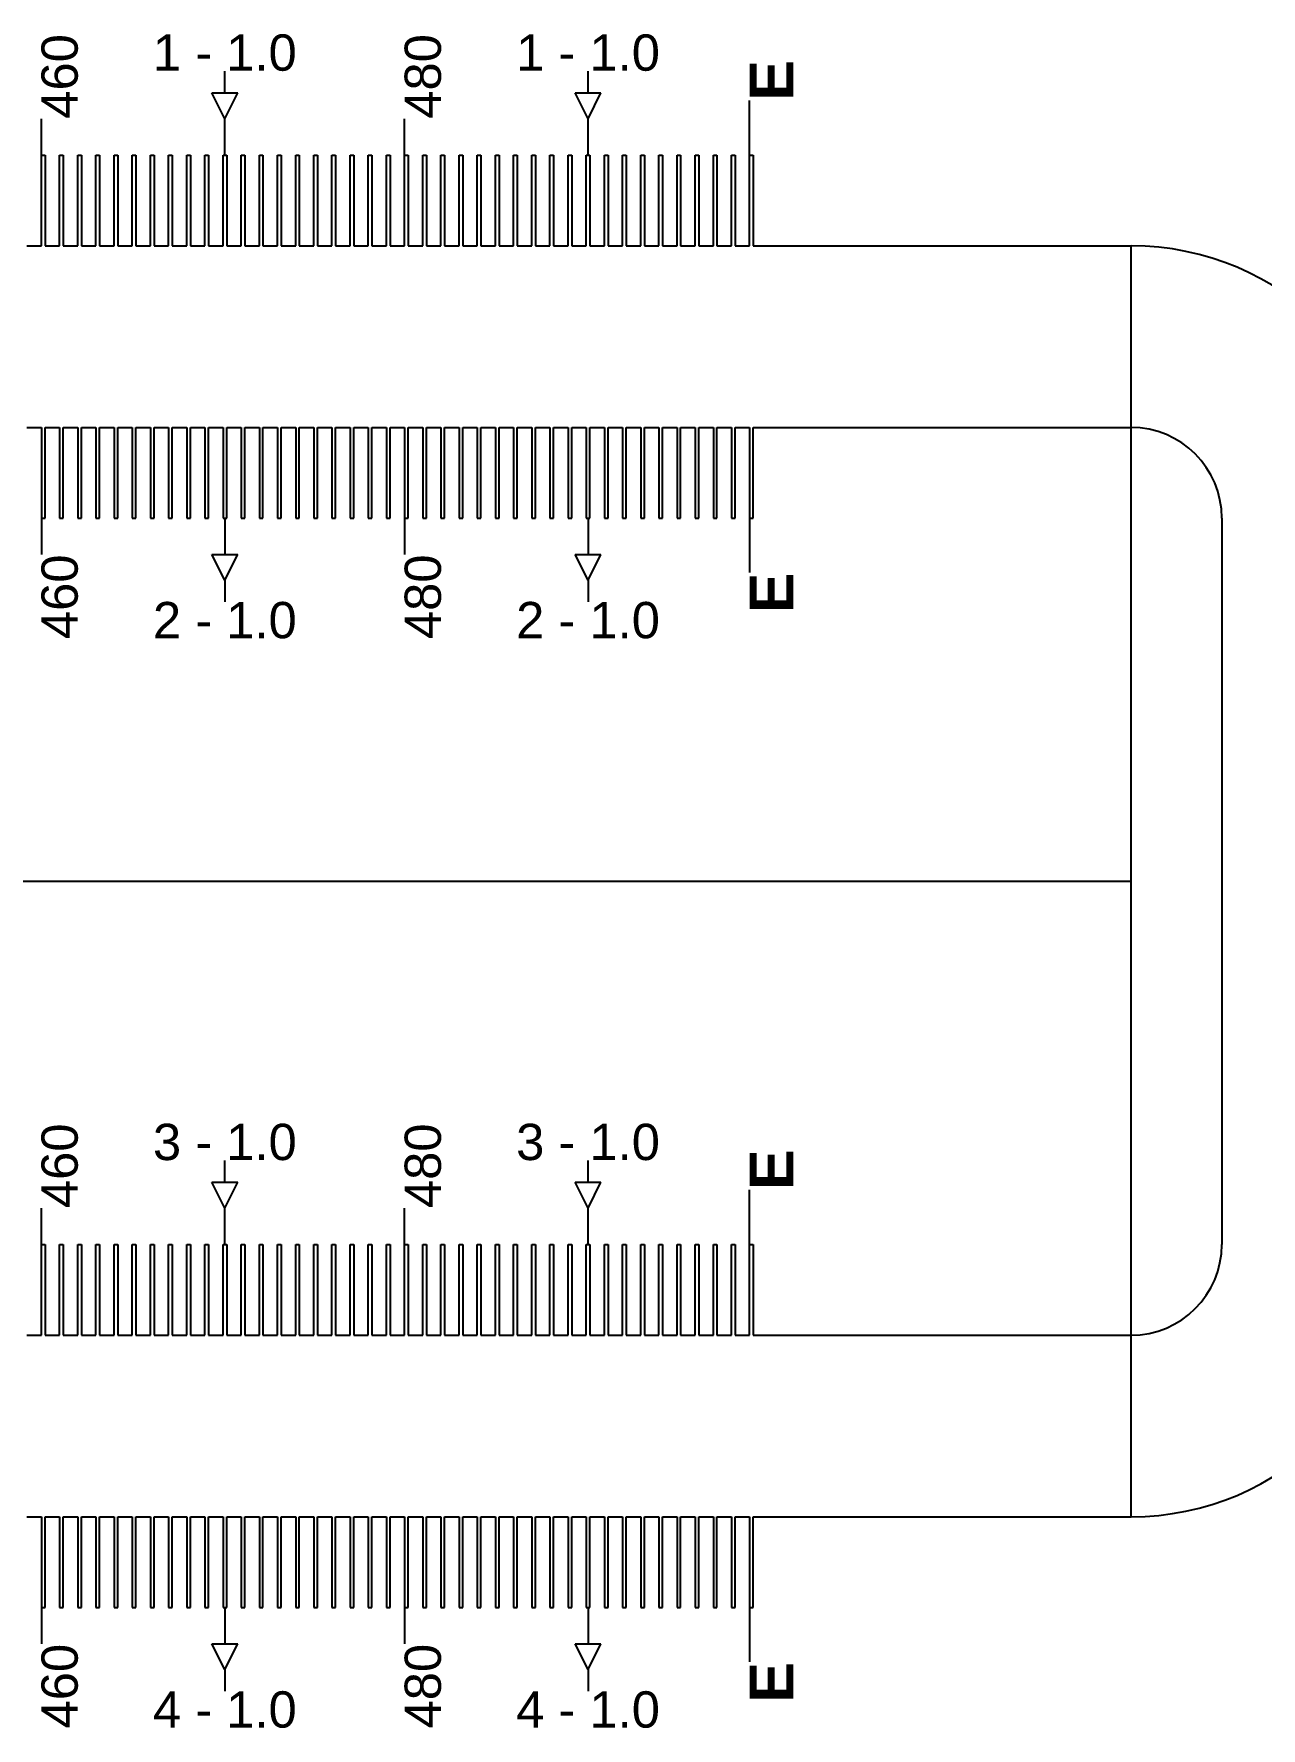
# Model space of a CAD drawing. Extents: x -119394 to 128420, y 74496 to 185496.
# Drawn here: x 14554.7 to 14892.6, y 112562.7 to 113029.2 of the extents above; entities that cross this region are included whole.
import ezdxf

# ---------------------------------------------------------------- set-up
doc = ezdxf.new("R2010")
doc.units = 13
for name, color, linetype in [('CL - Label-1', 120, 'Continuous'), ('CL - Label-2', 132, 'Continuous'), ('CL - Main', 150, 'Continuous')]:
    doc.layers.add(name, color=color, linetype=linetype)
doc.layers.add('CL - Sub-Micro', color=7, linetype='Continuous', true_color=0x47d1ff)
doc.styles.get("Standard").update_dxf_attribs({"font": 'arial.ttf'})

msp = doc.modelspace()

# ---------------------------------------------------------------- linework, layer by layer
for p, q in [((14607.29, 113012.94), (14607.29, 113018.94)), ((14707.29, 113012.94), (14707.29, 113018.94)), ((14751.79, 112995.86), (14751.79, 113010.86)), ((14556.79, 112995.86), (14556.79, 113005.86)), ((14607.29, 112995.86), (14607.29, 113005.86)), ((14656.79, 112995.86), (14656.79, 113005.86)), ((14707.29, 112995.86), (14707.29, 113005.86)), ((14856.79, 112620.86), (14856.79, 112970.86)), ((14556.79, 112895.86), (14556.79, 112885.86)), ((14607.29, 112895.86), (14607.29, 112885.86)), ((14656.79, 112895.86), (14656.79, 112885.86)), ((14707.29, 112895.86), (14707.29, 112885.86)), ((14751.79, 112895.86), (14751.79, 112880.86)), ((14607.29, 112878.79), (14607.29, 112872.79)), ((14707.29, 112878.79), (14707.29, 112872.79)), ((4356.79, 112795.86), (14856.79, 112795.86)), ((14607.29, 112712.94), (14607.29, 112718.94)), ((14707.29, 112712.94), (14707.29, 112718.94)), ((14751.79, 112695.86), (14751.79, 112710.86)), ((14556.79, 112695.86), (14556.79, 112705.86)), ((14607.29, 112695.86), (14607.29, 112705.86)), ((14656.79, 112695.86), (14656.79, 112705.86)), ((14707.29, 112695.86), (14707.29, 112705.86)), ((14556.79, 112595.86), (14556.79, 112585.86)), ((14607.29, 112595.86), (14607.29, 112585.86)), ((14656.79, 112595.86), (14656.79, 112585.86)), ((14707.29, 112595.86), (14707.29, 112585.86)), ((14751.79, 112595.86), (14751.79, 112580.86)), ((14607.29, 112578.79), (14607.29, 112572.79)), ((14707.29, 112578.79), (14707.29, 112572.79))]:
    msp.add_line(p, q)
at = {"layer": 'CL - Label-2'}
for p, q in [((14607.29, 113005.86), (14603.75, 113012.96)), ((14603.75, 113012.96), (14610.82, 113012.96)), ((14607.29, 113005.86), (14610.82, 113012.96)), ((14707.29, 113005.86), (14703.75, 113012.96)), ((14703.75, 113012.96), (14710.82, 113012.96)), ((14707.29, 113005.86), (14710.82, 113012.96)), ((14607.29, 112878.79), (14603.75, 112885.89)), ((14603.75, 112885.89), (14610.82, 112885.89)), ((14607.29, 112878.79), (14610.82, 112885.89)), ((14707.29, 112878.79), (14703.75, 112885.89)), ((14703.75, 112885.89), (14710.82, 112885.89)), ((14707.29, 112878.79), (14710.82, 112885.89)), ((14607.29, 112705.86), (14603.75, 112712.96)), ((14603.75, 112712.96), (14610.82, 112712.96)), ((14607.29, 112705.86), (14610.82, 112712.96)), ((14707.29, 112705.86), (14703.75, 112712.96)), ((14703.75, 112712.96), (14710.82, 112712.96)), ((14707.29, 112705.86), (14710.82, 112712.96)), ((14607.29, 112578.79), (14603.75, 112585.89)), ((14603.75, 112585.89), (14610.82, 112585.89)), ((14607.29, 112578.79), (14610.82, 112585.89)), ((14707.29, 112578.79), (14703.75, 112585.89)), ((14703.75, 112585.89), (14710.82, 112585.89)), ((14707.29, 112578.79), (14710.82, 112585.89))]:
    msp.add_line(p, q, dxfattribs=at)
at = {"layer": 'CL - Main'}
msp.add_line((14881.79, 112895.86), (14881.79, 112695.86), dxfattribs=at)
for centre, radius, start, end in [((14856.79, 112895.86), 75, 0, 90), ((14856.79, 112895.86), 25, 0, 90), ((14856.79, 112695.86), 25, 270, 0), ((14856.79, 112695.86), 75, 270, 0)]:
    msp.add_arc(centre, radius, start, end, dxfattribs=at)
at = {"layer": 'CL - Sub-Micro'}
for p, q in [((14556.79, 112970.86), (14556.79, 112995.86)), ((14556.79, 112995.86), (14557.79, 112995.86)), ((14557.79, 112995.86), (14557.79, 112970.86)), ((14561.79, 112970.86), (14561.79, 112995.86)), ((14561.79, 112995.86), (14562.79, 112995.86)), ((14562.79, 112995.86), (14562.79, 112970.86)), ((14566.79, 112970.86), (14566.79, 112995.86)), ((14566.79, 112995.86), (14567.79, 112995.86)), ((14567.79, 112995.86), (14567.79, 112970.86)), ((14571.79, 112970.86), (14571.79, 112995.86)), ((14571.79, 112995.86), (14572.79, 112995.86)), ((14572.79, 112995.86), (14572.79, 112970.86)), ((14576.79, 112970.86), (14576.79, 112995.86)), ((14576.79, 112995.86), (14577.79, 112995.86)), ((14577.79, 112995.86), (14577.79, 112970.86)), ((14581.79, 112970.86), (14581.79, 112995.86)), ((14581.79, 112995.86), (14582.79, 112995.86)), ((14582.79, 112995.86), (14582.79, 112970.86)), ((14586.79, 112970.86), (14586.79, 112995.86)), ((14586.79, 112995.86), (14587.79, 112995.86)), ((14587.79, 112995.86), (14587.79, 112970.86)), ((14591.79, 112970.86), (14591.79, 112995.86)), ((14591.79, 112995.86), (14592.79, 112995.86)), ((14592.79, 112995.86), (14592.79, 112970.86)), ((14596.79, 112970.86), (14596.79, 112995.86)), ((14596.79, 112995.86), (14597.79, 112995.86)), ((14597.79, 112995.86), (14597.79, 112970.86)), ((14601.79, 112970.86), (14601.79, 112995.86)), ((14601.79, 112995.86), (14602.79, 112995.86)), ((14602.79, 112995.86), (14602.79, 112970.86)), ((14606.79, 112970.86), (14606.79, 112995.86)), ((14606.79, 112995.86), (14607.79, 112995.86)), ((14607.79, 112995.86), (14607.79, 112970.86)), ((14611.79, 112970.86), (14611.79, 112995.86)), ((14611.79, 112995.86), (14612.79, 112995.86)), ((14612.79, 112995.86), (14612.79, 112970.86)), ((14616.79, 112970.86), (14616.79, 112995.86)), ((14616.79, 112995.86), (14617.79, 112995.86)), ((14617.79, 112995.86), (14617.79, 112970.86)), ((14621.79, 112970.86), (14621.79, 112995.86)), ((14621.79, 112995.86), (14622.79, 112995.86)), ((14622.79, 112995.86), (14622.79, 112970.86)), ((14626.79, 112970.86), (14626.79, 112995.86)), ((14626.79, 112995.86), (14627.79, 112995.86)), ((14627.79, 112995.86), (14627.79, 112970.86)), ((14631.79, 112970.86), (14631.79, 112995.86)), ((14631.79, 112995.86), (14632.79, 112995.86)), ((14632.79, 112995.86), (14632.79, 112970.86)), ((14636.79, 112970.86), (14636.79, 112995.86)), ((14636.79, 112995.86), (14637.79, 112995.86)), ((14637.79, 112995.86), (14637.79, 112970.86)), ((14641.79, 112970.86), (14641.79, 112995.86)), ((14641.79, 112995.86), (14642.79, 112995.86)), ((14642.79, 112995.86), (14642.79, 112970.86)), ((14646.79, 112970.86), (14646.79, 112995.86)), ((14646.79, 112995.86), (14647.79, 112995.86)), ((14647.79, 112995.86), (14647.79, 112970.86)), ((14651.79, 112970.86), (14651.79, 112995.86)), ((14651.79, 112995.86), (14652.79, 112995.86)), ((14652.79, 112995.86), (14652.79, 112970.86)), ((14656.79, 112970.86), (14656.79, 112995.86)), ((14656.79, 112995.86), (14657.79, 112995.86)), ((14657.79, 112995.86), (14657.79, 112970.86)), ((14661.79, 112970.86), (14661.79, 112995.86)), ((14661.79, 112995.86), (14662.79, 112995.86)), ((14662.79, 112995.86), (14662.79, 112970.86)), ((14666.79, 112970.86), (14666.79, 112995.86)), ((14666.79, 112995.86), (14667.79, 112995.86)), ((14667.79, 112995.86), (14667.79, 112970.86)), ((14671.79, 112970.86), (14671.79, 112995.86)), ((14671.79, 112995.86), (14672.79, 112995.86)), ((14672.79, 112995.86), (14672.79, 112970.86)), ((14676.79, 112970.86), (14676.79, 112995.86)), ((14676.79, 112995.86), (14677.79, 112995.86)), ((14677.79, 112995.86), (14677.79, 112970.86)), ((14681.79, 112970.86), (14681.79, 112995.86)), ((14681.79, 112995.86), (14682.79, 112995.86)), ((14682.79, 112995.86), (14682.79, 112970.86)), ((14686.79, 112970.86), (14686.79, 112995.86)), ((14686.79, 112995.86), (14687.79, 112995.86)), ((14687.79, 112995.86), (14687.79, 112970.86)), ((14691.79, 112970.86), (14691.79, 112995.86)), ((14691.79, 112995.86), (14692.79, 112995.86)), ((14692.79, 112995.86), (14692.79, 112970.86)), ((14696.79, 112970.86), (14696.79, 112995.86)), ((14696.79, 112995.86), (14697.79, 112995.86)), ((14697.79, 112995.86), (14697.79, 112970.86)), ((14701.79, 112970.86), (14701.79, 112995.86)), ((14701.79, 112995.86), (14702.79, 112995.86)), ((14702.79, 112995.86), (14702.79, 112970.86)), ((14706.79, 112970.86), (14706.79, 112995.86)), ((14706.79, 112995.86), (14707.79, 112995.86)), ((14707.79, 112995.86), (14707.79, 112970.86)), ((14711.79, 112970.86), (14711.79, 112995.86)), ((14711.79, 112995.86), (14712.79, 112995.86)), ((14712.79, 112995.86), (14712.79, 112970.86)), ((14716.79, 112970.86), (14716.79, 112995.86)), ((14716.79, 112995.86), (14717.79, 112995.86)), ((14717.79, 112995.86), (14717.79, 112970.86)), ((14721.79, 112970.86), (14721.79, 112995.86)), ((14721.79, 112995.86), (14722.79, 112995.86)), ((14722.79, 112995.86), (14722.79, 112970.86)), ((14726.79, 112970.86), (14726.79, 112995.86)), ((14726.79, 112995.86), (14727.79, 112995.86)), ((14727.79, 112995.86), (14727.79, 112970.86)), ((14731.79, 112970.86), (14731.79, 112995.86)), ((14731.79, 112995.86), (14732.79, 112995.86)), ((14732.79, 112995.86), (14732.79, 112970.86)), ((14736.79, 112970.86), (14736.79, 112995.86)), ((14736.79, 112995.86), (14737.79, 112995.86)), ((14737.79, 112995.86), (14737.79, 112970.86)), ((14741.79, 112970.86), (14741.79, 112995.86)), ((14741.79, 112995.86), (14742.79, 112995.86)), ((14742.79, 112995.86), (14742.79, 112970.86)), ((14746.79, 112970.86), (14746.79, 112995.86)), ((14746.79, 112995.86), (14747.79, 112995.86)), ((14747.79, 112995.86), (14747.79, 112970.86)), ((14751.79, 112970.86), (14751.79, 112995.86)), ((14751.79, 112995.86), (14752.79, 112995.86)), ((14752.79, 112995.86), (14752.79, 112970.86)), ((14552.79, 112970.86), (14556.79, 112970.86)), ((14557.79, 112970.86), (14561.79, 112970.86)), ((14562.79, 112970.86), (14566.79, 112970.86)), ((14567.79, 112970.86), (14571.79, 112970.86)), ((14572.79, 112970.86), (14576.79, 112970.86)), ((14577.79, 112970.86), (14581.79, 112970.86)), ((14582.79, 112970.86), (14586.79, 112970.86)), ((14587.79, 112970.86), (14591.79, 112970.86)), ((14592.79, 112970.86), (14596.79, 112970.86)), ((14597.79, 112970.86), (14601.79, 112970.86)), ((14602.79, 112970.86), (14606.79, 112970.86)), ((14607.79, 112970.86), (14611.79, 112970.86)), ((14612.79, 112970.86), (14616.79, 112970.86)), ((14617.79, 112970.86), (14621.79, 112970.86)), ((14622.79, 112970.86), (14626.79, 112970.86)), ((14627.79, 112970.86), (14631.79, 112970.86)), ((14632.79, 112970.86), (14636.79, 112970.86)), ((14637.79, 112970.86), (14641.79, 112970.86)), ((14642.79, 112970.86), (14646.79, 112970.86)), ((14647.79, 112970.86), (14651.79, 112970.86)), ((14652.79, 112970.86), (14656.79, 112970.86)), ((14657.79, 112970.86), (14661.79, 112970.86)), ((14662.79, 112970.86), (14666.79, 112970.86)), ((14667.79, 112970.86), (14671.79, 112970.86)), ((14672.79, 112970.86), (14676.79, 112970.86)), ((14677.79, 112970.86), (14681.79, 112970.86)), ((14682.79, 112970.86), (14686.79, 112970.86)), ((14687.79, 112970.86), (14691.79, 112970.86)), ((14692.79, 112970.86), (14696.79, 112970.86)), ((14697.79, 112970.86), (14701.79, 112970.86)), ((14702.79, 112970.86), (14706.79, 112970.86)), ((14707.79, 112970.86), (14711.79, 112970.86)), ((14712.79, 112970.86), (14716.79, 112970.86)), ((14717.79, 112970.86), (14721.79, 112970.86)), ((14722.79, 112970.86), (14726.79, 112970.86)), ((14727.79, 112970.86), (14731.79, 112970.86)), ((14732.79, 112970.86), (14736.79, 112970.86)), ((14737.79, 112970.86), (14741.79, 112970.86)), ((14742.79, 112970.86), (14746.79, 112970.86)), ((14747.79, 112970.86), (14751.79, 112970.86)), ((14752.79, 112970.86), (14856.79, 112970.86)), ((14552.79, 112920.86), (14556.79, 112920.86)), ((14556.79, 112920.86), (14556.79, 112895.86)), ((14557.79, 112895.86), (14557.79, 112920.86)), ((14557.79, 112920.86), (14561.79, 112920.86)), ((14561.79, 112920.86), (14561.79, 112895.86)), ((14562.79, 112895.86), (14562.79, 112920.86)), ((14562.79, 112920.86), (14566.79, 112920.86)), ((14566.79, 112920.86), (14566.79, 112895.86)), ((14567.79, 112895.86), (14567.79, 112920.86)), ((14567.79, 112920.86), (14571.79, 112920.86)), ((14571.79, 112920.86), (14571.79, 112895.86)), ((14572.79, 112895.86), (14572.79, 112920.86)), ((14572.79, 112920.86), (14576.79, 112920.86)), ((14576.79, 112920.86), (14576.79, 112895.86)), ((14577.79, 112895.86), (14577.79, 112920.86)), ((14577.79, 112920.86), (14581.79, 112920.86)), ((14581.79, 112920.86), (14581.79, 112895.86)), ((14582.79, 112895.86), (14582.79, 112920.86)), ((14582.79, 112920.86), (14586.79, 112920.86)), ((14586.79, 112920.86), (14586.79, 112895.86)), ((14587.79, 112895.86), (14587.79, 112920.86)), ((14587.79, 112920.86), (14591.79, 112920.86)), ((14591.79, 112920.86), (14591.79, 112895.86)), ((14592.79, 112895.86), (14592.79, 112920.86)), ((14592.79, 112920.86), (14596.79, 112920.86)), ((14596.79, 112920.86), (14596.79, 112895.86)), ((14597.79, 112895.86), (14597.79, 112920.86)), ((14597.79, 112920.86), (14601.79, 112920.86)), ((14601.79, 112920.86), (14601.79, 112895.86)), ((14602.79, 112895.86), (14602.79, 112920.86)), ((14602.79, 112920.86), (14606.79, 112920.86)), ((14606.79, 112920.86), (14606.79, 112895.86)), ((14607.79, 112895.86), (14607.79, 112920.86)), ((14607.79, 112920.86), (14611.79, 112920.86)), ((14611.79, 112920.86), (14611.79, 112895.86)), ((14612.79, 112895.86), (14612.79, 112920.86)), ((14612.79, 112920.86), (14616.79, 112920.86)), ((14616.79, 112920.86), (14616.79, 112895.86)), ((14617.79, 112895.86), (14617.79, 112920.86)), ((14617.79, 112920.86), (14621.79, 112920.86)), ((14621.79, 112920.86), (14621.79, 112895.86)), ((14622.79, 112895.86), (14622.79, 112920.86)), ((14622.79, 112920.86), (14626.79, 112920.86)), ((14626.79, 112920.86), (14626.79, 112895.86)), ((14627.79, 112895.86), (14627.79, 112920.86)), ((14627.79, 112920.86), (14631.79, 112920.86)), ((14631.79, 112920.86), (14631.79, 112895.86)), ((14632.79, 112895.86), (14632.79, 112920.86)), ((14632.79, 112920.86), (14636.79, 112920.86)), ((14636.79, 112920.86), (14636.79, 112895.86)), ((14637.79, 112895.86), (14637.79, 112920.86)), ((14637.79, 112920.86), (14641.79, 112920.86)), ((14641.79, 112920.86), (14641.79, 112895.86)), ((14642.79, 112895.86), (14642.79, 112920.86)), ((14642.79, 112920.86), (14646.79, 112920.86)), ((14646.79, 112920.86), (14646.79, 112895.86)), ((14647.79, 112895.86), (14647.79, 112920.86)), ((14647.79, 112920.86), (14651.79, 112920.86)), ((14651.79, 112920.86), (14651.79, 112895.86)), ((14652.79, 112895.86), (14652.79, 112920.86)), ((14652.79, 112920.86), (14656.79, 112920.86)), ((14656.79, 112920.86), (14656.79, 112895.86)), ((14657.79, 112895.86), (14657.79, 112920.86)), ((14657.79, 112920.86), (14661.79, 112920.86)), ((14661.79, 112920.86), (14661.79, 112895.86)), ((14662.79, 112895.86), (14662.79, 112920.86)), ((14662.79, 112920.86), (14666.79, 112920.86)), ((14666.79, 112920.86), (14666.79, 112895.86)), ((14667.79, 112895.86), (14667.79, 112920.86)), ((14667.79, 112920.86), (14671.79, 112920.86)), ((14671.79, 112920.86), (14671.79, 112895.86)), ((14672.79, 112895.86), (14672.79, 112920.86)), ((14672.79, 112920.86), (14676.79, 112920.86)), ((14676.79, 112920.86), (14676.79, 112895.86)), ((14677.79, 112895.86), (14677.79, 112920.86)), ((14677.79, 112920.86), (14681.79, 112920.86)), ((14681.79, 112920.86), (14681.79, 112895.86)), ((14682.79, 112895.86), (14682.79, 112920.86)), ((14682.79, 112920.86), (14686.79, 112920.86)), ((14686.79, 112920.86), (14686.79, 112895.86)), ((14687.79, 112895.86), (14687.79, 112920.86)), ((14687.79, 112920.86), (14691.79, 112920.86)), ((14691.79, 112920.86), (14691.79, 112895.86)), ((14692.79, 112895.86), (14692.79, 112920.86)), ((14692.79, 112920.86), (14696.79, 112920.86)), ((14696.79, 112920.86), (14696.79, 112895.86)), ((14697.79, 112895.86), (14697.79, 112920.86)), ((14697.79, 112920.86), (14701.79, 112920.86)), ((14701.79, 112920.86), (14701.79, 112895.86)), ((14702.79, 112895.86), (14702.79, 112920.86)), ((14702.79, 112920.86), (14706.79, 112920.86)), ((14706.79, 112920.86), (14706.79, 112895.86)), ((14707.79, 112895.86), (14707.79, 112920.86)), ((14707.79, 112920.86), (14711.79, 112920.86)), ((14711.79, 112920.86), (14711.79, 112895.86)), ((14712.79, 112895.86), (14712.79, 112920.86)), ((14712.79, 112920.86), (14716.79, 112920.86)), ((14716.79, 112920.86), (14716.79, 112895.86)), ((14717.79, 112895.86), (14717.79, 112920.86)), ((14717.79, 112920.86), (14721.79, 112920.86)), ((14721.79, 112920.86), (14721.79, 112895.86)), ((14722.79, 112895.86), (14722.79, 112920.86)), ((14722.79, 112920.86), (14726.79, 112920.86)), ((14726.79, 112920.86), (14726.79, 112895.86)), ((14727.79, 112895.86), (14727.79, 112920.86)), ((14727.79, 112920.86), (14731.79, 112920.86)), ((14731.79, 112920.86), (14731.79, 112895.86)), ((14732.79, 112895.86), (14732.79, 112920.86)), ((14732.79, 112920.86), (14736.79, 112920.86)), ((14736.79, 112920.86), (14736.79, 112895.86)), ((14737.79, 112895.86), (14737.79, 112920.86)), ((14737.79, 112920.86), (14741.79, 112920.86)), ((14741.79, 112920.86), (14741.79, 112895.86)), ((14742.79, 112895.86), (14742.79, 112920.86)), ((14742.79, 112920.86), (14746.79, 112920.86)), ((14746.79, 112920.86), (14746.79, 112895.86)), ((14747.79, 112895.86), (14747.79, 112920.86)), ((14747.79, 112920.86), (14751.79, 112920.86)), ((14751.79, 112920.86), (14751.79, 112895.86)), ((14752.79, 112895.86), (14752.79, 112920.86)), ((14752.79, 112920.86), (14856.79, 112920.86)), ((14556.79, 112895.86), (14557.79, 112895.86)), ((14561.79, 112895.86), (14562.79, 112895.86)), ((14566.79, 112895.86), (14567.79, 112895.86)), ((14571.79, 112895.86), (14572.79, 112895.86)), ((14576.79, 112895.86), (14577.79, 112895.86)), ((14581.79, 112895.86), (14582.79, 112895.86)), ((14586.79, 112895.86), (14587.79, 112895.86)), ((14591.79, 112895.86), (14592.79, 112895.86)), ((14596.79, 112895.86), (14597.79, 112895.86)), ((14601.79, 112895.86), (14602.79, 112895.86)), ((14606.79, 112895.86), (14607.79, 112895.86)), ((14611.79, 112895.86), (14612.79, 112895.86)), ((14616.79, 112895.86), (14617.79, 112895.86)), ((14621.79, 112895.86), (14622.79, 112895.86)), ((14626.79, 112895.86), (14627.79, 112895.86)), ((14631.79, 112895.86), (14632.79, 112895.86)), ((14636.79, 112895.86), (14637.79, 112895.86)), ((14641.79, 112895.86), (14642.79, 112895.86)), ((14646.79, 112895.86), (14647.79, 112895.86)), ((14651.79, 112895.86), (14652.79, 112895.86)), ((14656.79, 112895.86), (14657.79, 112895.86)), ((14661.79, 112895.86), (14662.79, 112895.86)), ((14666.79, 112895.86), (14667.79, 112895.86)), ((14671.79, 112895.86), (14672.79, 112895.86)), ((14676.79, 112895.86), (14677.79, 112895.86)), ((14681.79, 112895.86), (14682.79, 112895.86)), ((14686.79, 112895.86), (14687.79, 112895.86)), ((14691.79, 112895.86), (14692.79, 112895.86)), ((14696.79, 112895.86), (14697.79, 112895.86)), ((14701.79, 112895.86), (14702.79, 112895.86)), ((14706.79, 112895.86), (14707.79, 112895.86)), ((14711.79, 112895.86), (14712.79, 112895.86)), ((14716.79, 112895.86), (14717.79, 112895.86)), ((14721.79, 112895.86), (14722.79, 112895.86)), ((14726.79, 112895.86), (14727.79, 112895.86)), ((14731.79, 112895.86), (14732.79, 112895.86)), ((14736.79, 112895.86), (14737.79, 112895.86)), ((14741.79, 112895.86), (14742.79, 112895.86)), ((14746.79, 112895.86), (14747.79, 112895.86)), ((14751.79, 112895.86), (14752.79, 112895.86)), ((14556.79, 112670.86), (14556.79, 112695.86)), ((14556.79, 112695.86), (14557.79, 112695.86)), ((14557.79, 112695.86), (14557.79, 112670.86)), ((14561.79, 112670.86), (14561.79, 112695.86)), ((14561.79, 112695.86), (14562.79, 112695.86)), ((14562.79, 112695.86), (14562.79, 112670.86)), ((14566.79, 112670.86), (14566.79, 112695.86)), ((14566.79, 112695.86), (14567.79, 112695.86)), ((14567.79, 112695.86), (14567.79, 112670.86)), ((14571.79, 112670.86), (14571.79, 112695.86)), ((14571.79, 112695.86), (14572.79, 112695.86)), ((14572.79, 112695.86), (14572.79, 112670.86)), ((14576.79, 112670.86), (14576.79, 112695.86)), ((14576.79, 112695.86), (14577.79, 112695.86)), ((14577.79, 112695.86), (14577.79, 112670.86)), ((14581.79, 112670.86), (14581.79, 112695.86)), ((14581.79, 112695.86), (14582.79, 112695.86)), ((14582.79, 112695.86), (14582.79, 112670.86)), ((14586.79, 112670.86), (14586.79, 112695.86)), ((14586.79, 112695.86), (14587.79, 112695.86)), ((14587.79, 112695.86), (14587.79, 112670.86)), ((14591.79, 112670.86), (14591.79, 112695.86)), ((14591.79, 112695.86), (14592.79, 112695.86)), ((14592.79, 112695.86), (14592.79, 112670.86)), ((14596.79, 112670.86), (14596.79, 112695.86)), ((14596.79, 112695.86), (14597.79, 112695.86)), ((14597.79, 112695.86), (14597.79, 112670.86)), ((14601.79, 112670.86), (14601.79, 112695.86)), ((14601.79, 112695.86), (14602.79, 112695.86)), ((14602.79, 112695.86), (14602.79, 112670.86)), ((14606.79, 112670.86), (14606.79, 112695.86)), ((14606.79, 112695.86), (14607.79, 112695.86)), ((14607.79, 112695.86), (14607.79, 112670.86)), ((14611.79, 112670.86), (14611.79, 112695.86)), ((14611.79, 112695.86), (14612.79, 112695.86)), ((14612.79, 112695.86), (14612.79, 112670.86)), ((14616.79, 112670.86), (14616.79, 112695.86)), ((14616.79, 112695.86), (14617.79, 112695.86)), ((14617.79, 112695.86), (14617.79, 112670.86)), ((14621.79, 112670.86), (14621.79, 112695.86)), ((14621.79, 112695.86), (14622.79, 112695.86)), ((14622.79, 112695.86), (14622.79, 112670.86)), ((14626.79, 112670.86), (14626.79, 112695.86)), ((14626.79, 112695.86), (14627.79, 112695.86)), ((14627.79, 112695.86), (14627.79, 112670.86)), ((14631.79, 112670.86), (14631.79, 112695.86)), ((14631.79, 112695.86), (14632.79, 112695.86)), ((14632.79, 112695.86), (14632.79, 112670.86)), ((14636.79, 112670.86), (14636.79, 112695.86)), ((14636.79, 112695.86), (14637.79, 112695.86)), ((14637.79, 112695.86), (14637.79, 112670.86)), ((14641.79, 112670.86), (14641.79, 112695.86)), ((14641.79, 112695.86), (14642.79, 112695.86)), ((14642.79, 112695.86), (14642.79, 112670.86)), ((14646.79, 112670.86), (14646.79, 112695.86)), ((14646.79, 112695.86), (14647.79, 112695.86)), ((14647.79, 112695.86), (14647.79, 112670.86)), ((14651.79, 112670.86), (14651.79, 112695.86)), ((14651.79, 112695.86), (14652.79, 112695.86)), ((14652.79, 112695.86), (14652.79, 112670.86)), ((14656.79, 112670.86), (14656.79, 112695.86)), ((14656.79, 112695.86), (14657.79, 112695.86)), ((14657.79, 112695.86), (14657.79, 112670.86)), ((14661.79, 112670.86), (14661.79, 112695.86)), ((14661.79, 112695.86), (14662.79, 112695.86)), ((14662.79, 112695.86), (14662.79, 112670.86)), ((14666.79, 112670.86), (14666.79, 112695.86)), ((14666.79, 112695.86), (14667.79, 112695.86)), ((14667.79, 112695.86), (14667.79, 112670.86)), ((14671.79, 112670.86), (14671.79, 112695.86)), ((14671.79, 112695.86), (14672.79, 112695.86)), ((14672.79, 112695.86), (14672.79, 112670.86)), ((14676.79, 112670.86), (14676.79, 112695.86)), ((14676.79, 112695.86), (14677.79, 112695.86)), ((14677.79, 112695.86), (14677.79, 112670.86)), ((14681.79, 112670.86), (14681.79, 112695.86)), ((14681.79, 112695.86), (14682.79, 112695.86)), ((14682.79, 112695.86), (14682.79, 112670.86)), ((14686.79, 112670.86), (14686.79, 112695.86)), ((14686.79, 112695.86), (14687.79, 112695.86)), ((14687.79, 112695.86), (14687.79, 112670.86)), ((14691.79, 112670.86), (14691.79, 112695.86)), ((14691.79, 112695.86), (14692.79, 112695.86)), ((14692.79, 112695.86), (14692.79, 112670.86)), ((14696.79, 112670.86), (14696.79, 112695.86)), ((14696.79, 112695.86), (14697.79, 112695.86)), ((14697.79, 112695.86), (14697.79, 112670.86)), ((14701.79, 112670.86), (14701.79, 112695.86)), ((14701.79, 112695.86), (14702.79, 112695.86)), ((14702.79, 112695.86), (14702.79, 112670.86)), ((14706.79, 112670.86), (14706.79, 112695.86)), ((14706.79, 112695.86), (14707.79, 112695.86)), ((14707.79, 112695.86), (14707.79, 112670.86)), ((14711.79, 112670.86), (14711.79, 112695.86)), ((14711.79, 112695.86), (14712.79, 112695.86)), ((14712.79, 112695.86), (14712.79, 112670.86)), ((14716.79, 112670.86), (14716.79, 112695.86)), ((14716.79, 112695.86), (14717.79, 112695.86)), ((14717.79, 112695.86), (14717.79, 112670.86)), ((14721.79, 112670.86), (14721.79, 112695.86)), ((14721.79, 112695.86), (14722.79, 112695.86)), ((14722.79, 112695.86), (14722.79, 112670.86)), ((14726.79, 112670.86), (14726.79, 112695.86)), ((14726.79, 112695.86), (14727.79, 112695.86)), ((14727.79, 112695.86), (14727.79, 112670.86)), ((14731.79, 112670.86), (14731.79, 112695.86)), ((14731.79, 112695.86), (14732.79, 112695.86)), ((14732.79, 112695.86), (14732.79, 112670.86)), ((14736.79, 112670.86), (14736.79, 112695.86)), ((14736.79, 112695.86), (14737.79, 112695.86)), ((14737.79, 112695.86), (14737.79, 112670.86)), ((14741.79, 112670.86), (14741.79, 112695.86)), ((14741.79, 112695.86), (14742.79, 112695.86)), ((14742.79, 112695.86), (14742.79, 112670.86)), ((14746.79, 112670.86), (14746.79, 112695.86)), ((14746.79, 112695.86), (14747.79, 112695.86)), ((14747.79, 112695.86), (14747.79, 112670.86)), ((14751.79, 112670.86), (14751.79, 112695.86)), ((14751.79, 112695.86), (14752.79, 112695.86)), ((14752.79, 112695.86), (14752.79, 112670.86)), ((14552.79, 112670.86), (14556.79, 112670.86)), ((14557.79, 112670.86), (14561.79, 112670.86)), ((14562.79, 112670.86), (14566.79, 112670.86)), ((14567.79, 112670.86), (14571.79, 112670.86)), ((14572.79, 112670.86), (14576.79, 112670.86)), ((14577.79, 112670.86), (14581.79, 112670.86)), ((14582.79, 112670.86), (14586.79, 112670.86)), ((14587.79, 112670.86), (14591.79, 112670.86)), ((14592.79, 112670.86), (14596.79, 112670.86)), ((14597.79, 112670.86), (14601.79, 112670.86)), ((14602.79, 112670.86), (14606.79, 112670.86)), ((14607.79, 112670.86), (14611.79, 112670.86)), ((14612.79, 112670.86), (14616.79, 112670.86)), ((14617.79, 112670.86), (14621.79, 112670.86)), ((14622.79, 112670.86), (14626.79, 112670.86)), ((14627.79, 112670.86), (14631.79, 112670.86)), ((14632.79, 112670.86), (14636.79, 112670.86)), ((14637.79, 112670.86), (14641.79, 112670.86)), ((14642.79, 112670.86), (14646.79, 112670.86)), ((14647.79, 112670.86), (14651.79, 112670.86)), ((14652.79, 112670.86), (14656.79, 112670.86)), ((14657.79, 112670.86), (14661.79, 112670.86)), ((14662.79, 112670.86), (14666.79, 112670.86)), ((14667.79, 112670.86), (14671.79, 112670.86)), ((14672.79, 112670.86), (14676.79, 112670.86)), ((14677.79, 112670.86), (14681.79, 112670.86)), ((14682.79, 112670.86), (14686.79, 112670.86)), ((14687.79, 112670.86), (14691.79, 112670.86)), ((14692.79, 112670.86), (14696.79, 112670.86)), ((14697.79, 112670.86), (14701.79, 112670.86)), ((14702.79, 112670.86), (14706.79, 112670.86)), ((14707.79, 112670.86), (14711.79, 112670.86)), ((14712.79, 112670.86), (14716.79, 112670.86)), ((14717.79, 112670.86), (14721.79, 112670.86)), ((14722.79, 112670.86), (14726.79, 112670.86)), ((14727.79, 112670.86), (14731.79, 112670.86)), ((14732.79, 112670.86), (14736.79, 112670.86)), ((14737.79, 112670.86), (14741.79, 112670.86)), ((14742.79, 112670.86), (14746.79, 112670.86)), ((14747.79, 112670.86), (14751.79, 112670.86)), ((14752.79, 112670.86), (14856.79, 112670.86)), ((14552.79, 112620.86), (14556.79, 112620.86)), ((14556.79, 112620.86), (14556.79, 112595.86)), ((14557.79, 112595.86), (14557.79, 112620.86)), ((14557.79, 112620.86), (14561.79, 112620.86)), ((14561.79, 112620.86), (14561.79, 112595.86)), ((14562.79, 112595.86), (14562.79, 112620.86)), ((14562.79, 112620.86), (14566.79, 112620.86)), ((14566.79, 112620.86), (14566.79, 112595.86)), ((14567.79, 112595.86), (14567.79, 112620.86)), ((14567.79, 112620.86), (14571.79, 112620.86)), ((14571.79, 112620.86), (14571.79, 112595.86)), ((14572.79, 112595.86), (14572.79, 112620.86)), ((14572.79, 112620.86), (14576.79, 112620.86)), ((14576.79, 112620.86), (14576.79, 112595.86)), ((14577.79, 112595.86), (14577.79, 112620.86)), ((14577.79, 112620.86), (14581.79, 112620.86)), ((14581.79, 112620.86), (14581.79, 112595.86)), ((14582.79, 112595.86), (14582.79, 112620.86)), ((14582.79, 112620.86), (14586.79, 112620.86)), ((14586.79, 112620.86), (14586.79, 112595.86)), ((14587.79, 112595.86), (14587.79, 112620.86)), ((14587.79, 112620.86), (14591.79, 112620.86)), ((14591.79, 112620.86), (14591.79, 112595.86)), ((14592.79, 112595.86), (14592.79, 112620.86)), ((14592.79, 112620.86), (14596.79, 112620.86)), ((14596.79, 112620.86), (14596.79, 112595.86)), ((14597.79, 112595.86), (14597.79, 112620.86)), ((14597.79, 112620.86), (14601.79, 112620.86)), ((14601.79, 112620.86), (14601.79, 112595.86)), ((14602.79, 112595.86), (14602.79, 112620.86)), ((14602.79, 112620.86), (14606.79, 112620.86)), ((14606.79, 112620.86), (14606.79, 112595.86)), ((14607.79, 112595.86), (14607.79, 112620.86)), ((14607.79, 112620.86), (14611.79, 112620.86)), ((14611.79, 112620.86), (14611.79, 112595.86)), ((14612.79, 112595.86), (14612.79, 112620.86)), ((14612.79, 112620.86), (14616.79, 112620.86)), ((14616.79, 112620.86), (14616.79, 112595.86)), ((14617.79, 112595.86), (14617.79, 112620.86)), ((14617.79, 112620.86), (14621.79, 112620.86)), ((14621.79, 112620.86), (14621.79, 112595.86)), ((14622.79, 112595.86), (14622.79, 112620.86)), ((14622.79, 112620.86), (14626.79, 112620.86)), ((14626.79, 112620.86), (14626.79, 112595.86)), ((14627.79, 112595.86), (14627.79, 112620.86)), ((14627.79, 112620.86), (14631.79, 112620.86)), ((14631.79, 112620.86), (14631.79, 112595.86)), ((14632.79, 112595.86), (14632.79, 112620.86)), ((14632.79, 112620.86), (14636.79, 112620.86)), ((14636.79, 112620.86), (14636.79, 112595.86)), ((14637.79, 112595.86), (14637.79, 112620.86)), ((14637.79, 112620.86), (14641.79, 112620.86)), ((14641.79, 112620.86), (14641.79, 112595.86)), ((14642.79, 112595.86), (14642.79, 112620.86)), ((14642.79, 112620.86), (14646.79, 112620.86)), ((14646.79, 112620.86), (14646.79, 112595.86)), ((14647.79, 112595.86), (14647.79, 112620.86)), ((14647.79, 112620.86), (14651.79, 112620.86)), ((14651.79, 112620.86), (14651.79, 112595.86)), ((14652.79, 112595.86), (14652.79, 112620.86)), ((14652.79, 112620.86), (14656.79, 112620.86)), ((14656.79, 112620.86), (14656.79, 112595.86)), ((14657.79, 112595.86), (14657.79, 112620.86)), ((14657.79, 112620.86), (14661.79, 112620.86)), ((14661.79, 112620.86), (14661.79, 112595.86)), ((14662.79, 112595.86), (14662.79, 112620.86)), ((14662.79, 112620.86), (14666.79, 112620.86)), ((14666.79, 112620.86), (14666.79, 112595.86)), ((14667.79, 112595.86), (14667.79, 112620.86)), ((14667.79, 112620.86), (14671.79, 112620.86)), ((14671.79, 112620.86), (14671.79, 112595.86)), ((14672.79, 112595.86), (14672.79, 112620.86)), ((14672.79, 112620.86), (14676.79, 112620.86)), ((14676.79, 112620.86), (14676.79, 112595.86)), ((14677.79, 112595.86), (14677.79, 112620.86)), ((14677.79, 112620.86), (14681.79, 112620.86)), ((14681.79, 112620.86), (14681.79, 112595.86)), ((14682.79, 112595.86), (14682.79, 112620.86)), ((14682.79, 112620.86), (14686.79, 112620.86)), ((14686.79, 112620.86), (14686.79, 112595.86)), ((14687.79, 112595.86), (14687.79, 112620.86)), ((14687.79, 112620.86), (14691.79, 112620.86)), ((14691.79, 112620.86), (14691.79, 112595.86)), ((14692.79, 112595.86), (14692.79, 112620.86)), ((14692.79, 112620.86), (14696.79, 112620.86)), ((14696.79, 112620.86), (14696.79, 112595.86)), ((14697.79, 112595.86), (14697.79, 112620.86)), ((14697.79, 112620.86), (14701.79, 112620.86)), ((14701.79, 112620.86), (14701.79, 112595.86)), ((14702.79, 112595.86), (14702.79, 112620.86)), ((14702.79, 112620.86), (14706.79, 112620.86)), ((14706.79, 112620.86), (14706.79, 112595.86)), ((14707.79, 112595.86), (14707.79, 112620.86)), ((14707.79, 112620.86), (14711.79, 112620.86)), ((14711.79, 112620.86), (14711.79, 112595.86)), ((14712.79, 112595.86), (14712.79, 112620.86)), ((14712.79, 112620.86), (14716.79, 112620.86)), ((14716.79, 112620.86), (14716.79, 112595.86)), ((14717.79, 112595.86), (14717.79, 112620.86)), ((14717.79, 112620.86), (14721.79, 112620.86)), ((14721.79, 112620.86), (14721.79, 112595.86)), ((14722.79, 112595.86), (14722.79, 112620.86)), ((14722.79, 112620.86), (14726.79, 112620.86)), ((14726.79, 112620.86), (14726.79, 112595.86)), ((14727.79, 112595.86), (14727.79, 112620.86)), ((14727.79, 112620.86), (14731.79, 112620.86)), ((14731.79, 112620.86), (14731.79, 112595.86)), ((14732.79, 112595.86), (14732.79, 112620.86)), ((14732.79, 112620.86), (14736.79, 112620.86)), ((14736.79, 112620.86), (14736.79, 112595.86)), ((14737.79, 112595.86), (14737.79, 112620.86)), ((14737.79, 112620.86), (14741.79, 112620.86)), ((14741.79, 112620.86), (14741.79, 112595.86)), ((14742.79, 112595.86), (14742.79, 112620.86)), ((14742.79, 112620.86), (14746.79, 112620.86)), ((14746.79, 112620.86), (14746.79, 112595.86)), ((14747.79, 112595.86), (14747.79, 112620.86)), ((14747.79, 112620.86), (14751.79, 112620.86)), ((14751.79, 112620.86), (14751.79, 112595.86)), ((14752.79, 112595.86), (14752.79, 112620.86)), ((14752.79, 112620.86), (14856.79, 112620.86)), ((14556.79, 112595.86), (14557.79, 112595.86)), ((14561.79, 112595.86), (14562.79, 112595.86)), ((14566.79, 112595.86), (14567.79, 112595.86)), ((14571.79, 112595.86), (14572.79, 112595.86)), ((14576.79, 112595.86), (14577.79, 112595.86)), ((14581.79, 112595.86), (14582.79, 112595.86)), ((14586.79, 112595.86), (14587.79, 112595.86)), ((14591.79, 112595.86), (14592.79, 112595.86)), ((14596.79, 112595.86), (14597.79, 112595.86)), ((14601.79, 112595.86), (14602.79, 112595.86)), ((14606.79, 112595.86), (14607.79, 112595.86)), ((14611.79, 112595.86), (14612.79, 112595.86)), ((14616.79, 112595.86), (14617.79, 112595.86)), ((14621.79, 112595.86), (14622.79, 112595.86)), ((14626.79, 112595.86), (14627.79, 112595.86)), ((14631.79, 112595.86), (14632.79, 112595.86)), ((14636.79, 112595.86), (14637.79, 112595.86)), ((14641.79, 112595.86), (14642.79, 112595.86)), ((14646.79, 112595.86), (14647.79, 112595.86)), ((14651.79, 112595.86), (14652.79, 112595.86)), ((14656.79, 112595.86), (14657.79, 112595.86)), ((14661.79, 112595.86), (14662.79, 112595.86)), ((14666.79, 112595.86), (14667.79, 112595.86)), ((14671.79, 112595.86), (14672.79, 112595.86)), ((14676.79, 112595.86), (14677.79, 112595.86)), ((14681.79, 112595.86), (14682.79, 112595.86)), ((14686.79, 112595.86), (14687.79, 112595.86)), ((14691.79, 112595.86), (14692.79, 112595.86)), ((14696.79, 112595.86), (14697.79, 112595.86)), ((14701.79, 112595.86), (14702.79, 112595.86)), ((14706.79, 112595.86), (14707.79, 112595.86)), ((14711.79, 112595.86), (14712.79, 112595.86)), ((14716.79, 112595.86), (14717.79, 112595.86)), ((14721.79, 112595.86), (14722.79, 112595.86)), ((14726.79, 112595.86), (14727.79, 112595.86)), ((14731.79, 112595.86), (14732.79, 112595.86)), ((14736.79, 112595.86), (14737.79, 112595.86)), ((14741.79, 112595.86), (14742.79, 112595.86)), ((14746.79, 112595.86), (14747.79, 112595.86)), ((14751.79, 112595.86), (14752.79, 112595.86))]:
    msp.add_line(p, q, dxfattribs=at)

# ---------------------------------------------------------------- texts
at = {"layer": 'CL - Label-1', "rotation": 90}
for s, width, heights, insert, char_height, attachment_point in [('460', 21.565, [8.55], (14556.79, 113005.86), 10, 1), ('480', 21.565, [8.55], (14656.79, 113005.86), 10, 1), ('{\\fArial|b1|i0|c0|p34;E}', 33.3178, [8.18], (14751.79, 113010.86), 12, 1), ('460', 21.565, [8.55], (14556.79, 112885.86), 10, 3), ('480', 21.565, [8.55], (14656.79, 112885.86), 10, 3), ('{\\fArial|b1|i0|c0|p34;E}', 33.3178, [8.18], (14751.79, 112880.86), 12, 3), ('460', 21.565, [8.55], (14556.79, 112705.86), 10, 1), ('480', 21.565, [8.55], (14656.79, 112705.86), 10, 1), ('{\\fArial|b1|i0|c0|p34;E}', 33.3178, [8.18], (14751.79, 112710.86), 12, 1), ('460', 21.565, [8.55], (14556.79, 112585.86), 10, 3), ('480', 21.565, [8.55], (14656.79, 112585.86), 10, 3), ('{\\fArial|b1|i0|c0|p34;E}', 33.3178, [8.18], (14751.79, 112580.86), 12, 3)]:
    msp.add_mtext_dynamic_manual_height_columns(s, width=width, gutter_width=12.5, heights=heights, dxfattribs=dict(at, insert=insert, char_height=char_height, attachment_point=attachment_point))
at = {"layer": 'CL - Label-2', "char_height": 10}
for s, insert, attachment_point in [('1 - 1.0', (14607.29, 113018.94), 8), ('1 - 1.0', (14707.29, 113018.94), 8), ('2 - 1.0', (14607.29, 112872.79), 2), ('2 - 1.0', (14707.29, 112872.79), 2), ('3 - 1.0', (14607.29, 112718.94), 8), ('3 - 1.0', (14707.29, 112718.94), 8), ('4 - 1.0', (14607.29, 112572.79), 2), ('4 - 1.0', (14707.29, 112572.79), 2)]:
    msp.add_mtext_dynamic_manual_height_columns(s, width=52.3045, gutter_width=12.5, heights=[18.11], dxfattribs=dict(at, insert=insert, attachment_point=attachment_point))

doc.saveas('drawing.dxf')
